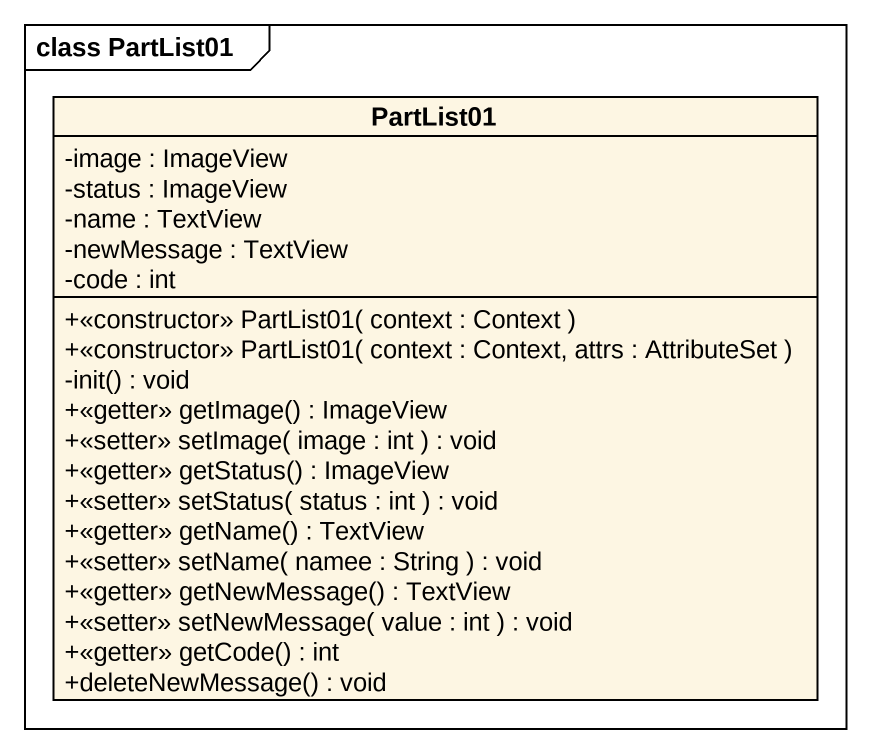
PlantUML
@startuml
mainframe class PartList01
hide circle
hide empty members
skinparam classAttributeIconSize 0
class PartList01 {
  -image : ImageView
  -status : ImageView
  -name : TextView
  -newMessage : TextView
  -code : int
  +<<constructor>> PartList01( context : Context )
  +<<constructor>> PartList01( context : Context, attrs : AttributeSet )
  -init() : void
  +<<getter>> getImage() : ImageView
  +<<setter>> setImage( image : int ) : void
  +<<getter>> getStatus() : ImageView
  +<<setter>> setStatus( status : int ) : void
  +<<getter>> getName() : TextView
  +<<setter>> setName( namee : String ) : void
  +<<getter>> getNewMessage() : TextView
  +<<setter>> setNewMessage( value : int ) : void
  +<<getter>> getCode() : int
  +deleteNewMessage() : void
}
@enduml
